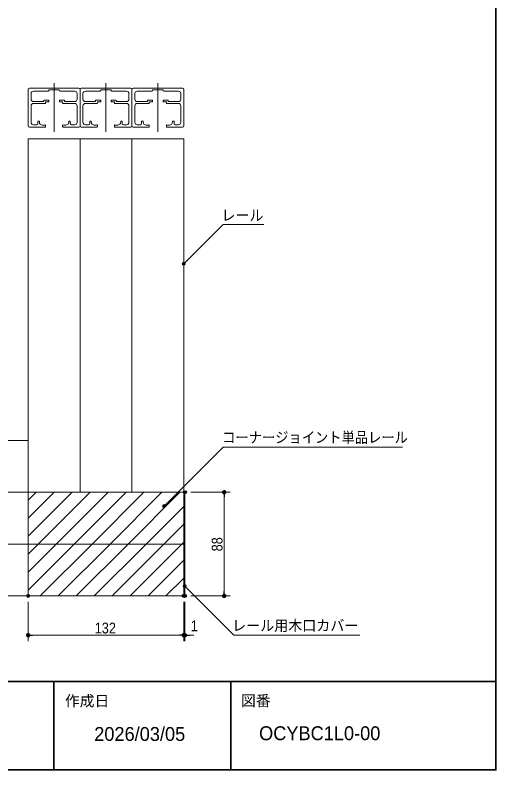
# Model space of a CAD drawing. Units: millimetres, scale not verified. Extents: x -9094 to 9094, y -4567 to 4567.
# Drawn here: x 871 to 3319, y -4155 to -311 of the extents above; entities that cross this region are included whole.
import ezdxf
from ezdxf.enums import TextEntityAlignment as Align

# ---------------------------------------------------------------- set-up
doc = ezdxf.new("R2010")
doc.units = ezdxf.units.MM
doc.header["$LTSCALE"] = 30
doc.header["$PDMODE"] = 32
doc.header["$PDSIZE"] = 15
doc.linetypes.add('USER1', pattern=[2.91, 1.76, -0.4, 0.35, -0.4])
for name, color, linetype, lineweight in [('0-0_3一般', 254, 'Continuous', 20), ('0-1_1図面枠', 7, 'Continuous', 20), ('0-2_2寸法-1', 7, 'Continuous', 15), ('0-3_0', 7, 'Continuous', 25), ('0-5_2寸法-3', 7, 'Continuous', 15)]:
    doc.layers.add(name, color=color, linetype=linetype, lineweight=lineweight)
doc.layers.add('0-4_Defpoints', color=7, linetype='Continuous')
doc.styles.add('ＭＳ Ｐゴシック', font='')
doc.styles.get('ＭＳ Ｐゴシック').set_extended_font_data('MS PGothic')

# ---------------------------------------------------------------- blocks, each defined once
blk = doc.blocks.new('グループ-92')
at = {"layer": '0-1_1図面枠', "lineweight": 35}
for p, q in [((-180000, -111150), (180000, -111150)), ((112500, -111150), (112500, -124650)), ((139500, -111150), (139500, -124650))]:
    blk.add_line(p, q, dxfattribs=at)
blk.add_lwpolyline([(-180000, 124650), (180000, 124650), (180000, -124650), (-180000, -124650)], close=True, dxfattribs=at)
blk = doc.blocks.new('図面枠')
at = {"layer": '0-1_1図面枠'}
blk.add_blockref('グループ-92', (0, 0), dxfattribs=at)
at = {"layer": '0-1_1図面枠', "style": 'ＭＳ Ｐゴシック'}
for s, p in [('作成日', (114187.4, -115432.1)), ('図番', (141074.7, -115389.5))]:
    blk.add_text(s, height=1651, dxfattribs=at).set_placement(p, align=Align.BOTTOM_LEFT)
blk = doc.blocks.new('_Dot')
at = {"layer": '0-3_0'}
blk.add_line((-15, 0), (-30, 0), dxfattribs=at)
for points in [[(0, 0), (-15, 0), (-14.88, 1.88)], [(0, 0), (-14.88, -1.88), (-15, 0)], [(0, 0), (-14.88, 1.88), (-14.53, 3.73)], [(0, 0), (-14.53, -3.73), (-14.88, -1.88)], [(0, 0), (-14.53, 3.73), (-13.95, 5.52)], [(0, 0), (-13.95, -5.52), (-14.53, -3.73)], [(0, 0), (-13.95, 5.52), (-13.14, 7.23)], [(0, 0), (-13.14, -7.23), (-13.95, -5.52)], [(0, 0), (-13.14, 7.23), (-12.14, 8.82)], [(0, 0), (-12.14, -8.82), (-13.14, -7.23)], [(0, 0), (-12.14, 8.82), (-10.93, 10.27)], [(0, 0), (-10.93, -10.27), (-12.14, -8.82)], [(0, 0), (-10.93, 10.27), (-9.56, 11.56)], [(0, 0), (-9.56, -11.56), (-10.93, -10.27)], [(0, 0), (-9.56, 11.56), (-8.04, 12.66)], [(0, 0), (-8.04, -12.66), (-9.56, -11.56)], [(0, 0), (-8.04, 12.66), (-6.39, 13.57)], [(0, 0), (-6.39, -13.57), (-8.04, -12.66)], [(0, 0), (-6.39, 13.57), (-4.64, 14.27)], [(0, 0), (-4.64, -14.27), (-6.39, -13.57)], [(0, 0), (-4.64, 14.27), (-2.81, 14.73)], [(0, 0), (-2.81, -14.73), (-4.64, -14.27)], [(0, 0), (-2.81, 14.73), (-0.94, 14.97)], [(0, 0), (-0.94, -14.97), (-2.81, -14.73)], [(0, 0), (-0.94, 14.97), (0.94, 14.97)], [(0, 0), (0.94, -14.97), (-0.94, -14.97)], [(0, 0), (0.94, 14.97), (2.81, 14.73)], [(0, 0), (2.81, 14.73), (4.64, 14.27)], [(0, 0), (4.64, 14.27), (6.39, 13.57)], [(0, 0), (6.39, 13.57), (8.04, 12.66)], [(0, 0), (8.04, 12.66), (9.56, 11.56)], [(0, 0), (9.56, 11.56), (10.93, 10.27)], [(0, 0), (10.93, 10.27), (12.14, 8.82)], [(0, 0), (12.14, 8.82), (13.14, 7.23)], [(0, 0), (13.14, 7.23), (13.95, 5.52)], [(0, 0), (13.95, 5.52), (14.53, 3.73)], [(0, 0), (14.53, 3.73), (14.88, 1.88)], [(0, 0), (14.88, 1.88), (15, 0)], [(0, 0), (2.81, -14.73), (0.94, -14.97)], [(0, 0), (4.64, -14.27), (2.81, -14.73)], [(0, 0), (6.39, -13.57), (4.64, -14.27)], [(0, 0), (8.04, -12.66), (6.39, -13.57)], [(0, 0), (9.56, -11.56), (8.04, -12.66)], [(0, 0), (10.93, -10.27), (9.56, -11.56)], [(0, 0), (12.14, -8.82), (10.93, -10.27)], [(0, 0), (13.14, -7.23), (12.14, -8.82)], [(0, 0), (13.95, -5.52), (13.14, -7.23)], [(0, 0), (14.53, -3.73), (13.95, -5.52)], [(0, 0), (14.88, -1.88), (14.53, -3.73)], [(0, 0), (15, 0), (14.88, -1.88)]]:
    blk.add_solid(points, dxfattribs=at)
blk = doc.blocks.new('グループ-97')
at = {"layer": '0-0_3一般', "color": 7, "lineweight": 15}
for p, q in [((108570, -20670), (108570, -26250)), ((116310, -20490), (108750, -20490)), ((116490, -20670), (116490, -26250)), ((116490, -26250), (116490, -20670)), ((124230, -20490), (116670, -20490)), ((124410, -20670), (124410, -26250)), ((124410, -26250), (124410, -20670)), ((132150, -20490), (124590, -20490)), ((132330, -26250), (132330, -20670)), ((109020, -22182), (109020, -21300)), ((109380, -20940), (111630, -20940)), ((111720, -20850), (111720, -20814)), ((113340, -20814), (113340, -20850)), ((113430, -20940), (115680, -20940)), ((116040, -21300), (116040, -22182)), ((116940, -22182), (116940, -21300)), ((117300, -20940), (119550, -20940)), ((119640, -20850), (119640, -20814)), ((121260, -20814), (121260, -20850)), ((121350, -20940), (123600, -20940)), ((123960, -21300), (123960, -22182)), ((124860, -22182), (124860, -21300)), ((125220, -20940), (127470, -20940)), ((127560, -20850), (127560, -20814)), ((129180, -20814), (129180, -20850)), ((129270, -20940), (131520, -20940)), ((131880, -21300), (131880, -22182)), ((110901, -22542), (109380, -22542)), ((109380, -22812), (111171, -22812)), ((110955, -22379.1), (110955, -22488)), ((111666, -22325.1), (111009, -22325.1)), ((111720, -22541.1), (111720, -22379.1)), ((113340, -22379.1), (113340, -22541.1)), ((114051, -22325.1), (113394, -22325.1)), ((113889, -22812), (115680, -22812)), ((114105, -22488), (114105, -22379.1)), ((115680, -22542), (114159, -22542)), ((118821, -22542), (117300, -22542)), ((117300, -22812), (119091, -22812)), ((118875, -22379.1), (118875, -22488)), ((119586, -22325.1), (118929, -22325.1)), ((119640, -22541.1), (119640, -22379.1)), ((121260, -22379.1), (121260, -22541.1)), ((121971, -22325.1), (121314, -22325.1)), ((121809, -22812), (123600, -22812)), ((122025, -22488), (122025, -22379.1)), ((123600, -22542), (122079, -22542)), ((126741, -22542), (125220, -22542)), ((125220, -22812), (127011, -22812)), ((126795, -22379.1), (126795, -22488)), ((127506, -22325.1), (126849, -22325.1)), ((127560, -22541.1), (127560, -22379.1)), ((129180, -22379.1), (129180, -22541.1)), ((129891, -22325.1), (129234, -22325.1)), ((129729, -22812), (131520, -22812)), ((129945, -22488), (129945, -22379.1)), ((131520, -22542), (129999, -22542)), ((109020, -25710), (109020, -23172)), ((116040, -23172), (116040, -25710)), ((116940, -25710), (116940, -23172)), ((123960, -23172), (123960, -25710)), ((124860, -25710), (124860, -23172)), ((131880, -23172), (131880, -25710)), ((108750, -26430), (111171, -26430)), ((109875, -26070), (109380, -26070)), ((110055, -25584), (110055, -25890)), ((110218.6, -25530), (110109, -25530)), ((110316, -25884.7), (110272.1, -25576.5)), ((111225, -26376), (111225, -26145.9)), ((113835, -26145.9), (113835, -26376)), ((113889, -26430), (116310, -26430)), ((114787.9, -25576.5), (114744, -25884.7)), ((114951, -25530), (114841.4, -25530)), ((115005, -25890), (115005, -25584)), ((115680, -26070), (115185, -26070)), ((116670, -26430), (119091, -26430)), ((117795, -26070), (117300, -26070)), ((117975, -25584), (117975, -25890)), ((118138.6, -25530), (118029, -25530)), ((118236, -25884.7), (118192.1, -25576.5)), ((119145, -26376), (119145, -26145.9)), ((121755, -26145.9), (121755, -26376)), ((121809, -26430), (124230, -26430)), ((122707.9, -25576.5), (122664, -25884.7)), ((122871, -25530), (122761.4, -25530)), ((122925, -25890), (122925, -25584)), ((123600, -26070), (123105, -26070)), ((124590, -26430), (127011, -26430)), ((125715, -26070), (125220, -26070)), ((125895, -25584), (125895, -25890)), ((126058.6, -25530), (125949, -25530)), ((126156, -25884.7), (126112.1, -25576.5)), ((127065, -26376), (127065, -26145.9)), ((129675, -26145.9), (129675, -26376)), ((129729, -26430), (132150, -26430)), ((130627.9, -25576.5), (130584, -25884.7)), ((130791, -25530), (130681.4, -25530)), ((130845, -25890), (130845, -25584)), ((131520, -26070), (131025, -26070))]:
    blk.add_line(p, q, dxfattribs=at)
at = {"layer": '0-0_3一般', "color": 7, "linetype": 'USER1', "lineweight": 15}
for p, q in [((112530, -27180), (112530, -19740)), ((120450, -27180), (120450, -19740)), ((128370, -27180), (128370, -19740))]:
    blk.add_line(p, q, dxfattribs=at)
at = {"layer": '0-0_3一般', "color": 7, "lineweight": 15}
for points in [[(111774, -20760), (112476, -20760), (112530, -20706), (112584, -20760), (113286, -20760)], [(119694, -20760), (120396, -20760), (120450, -20706), (120504, -20760), (121206, -20760)], [(127614, -20760), (128316, -20760), (128370, -20706), (128424, -20760), (129126, -20760)], [(111225, -22758), (111225, -22595.1), (111666, -22595.1)], [(113394, -22595.1), (113835, -22595.1), (113835, -22758)], [(119145, -22758), (119145, -22595.1), (119586, -22595.1)], [(121314, -22595.1), (121755, -22595.1), (121755, -22758)], [(127065, -22758), (127065, -22595.1), (127506, -22595.1)], [(129234, -22595.1), (129675, -22595.1), (129675, -22758)], [(111161.4, -26115.8), (110982, -26160.1), (110910, -26160.1), (110730.6, -26115.8)], [(114329.4, -26115.8), (114150, -26160.1), (114078, -26160.1), (113898.6, -26115.8)], [(119081.4, -26115.8), (118902, -26160.1), (118830, -26160.1), (118650.6, -26115.8)], [(122249.4, -26115.8), (122070, -26160.1), (121998, -26160.1), (121818.6, -26115.8)], [(127001.4, -26115.8), (126822, -26160.1), (126750, -26160.1), (126570.6, -26115.8)], [(130169.4, -26115.8), (129990, -26160.1), (129918, -26160.1), (129738.6, -26115.8)]]:
    blk.add_lwpolyline(points, dxfattribs=at)
for centre, radius, start, end in [((108750, -20670), 180, 90, 180), ((116310, -20670), 180, 0, 90), ((116670, -20670), 180, 90, 180), ((124230, -20670), 180, 0, 90), ((124590, -20670), 180, 90, 180), ((132150, -20670), 180, 0, 90), ((109380, -21300), 360, 90, 180), ((111630, -20850), 90, 270, 0), ((111774, -20814), 54, 90, 180), ((113286, -20814), 54, 0, 90), ((113430, -20850), 90, 180, 270), ((115680, -21300), 360, 0, 90), ((117300, -21300), 360, 90, 180), ((119550, -20850), 90, 270, 0), ((119694, -20814), 54, 90, 180), ((121206, -20814), 54, 0, 90), ((121350, -20850), 90, 180, 270), ((123600, -21300), 360, 0, 90), ((125220, -21300), 360, 90, 180), ((127470, -20850), 90, 270, 0), ((127614, -20814), 54, 90, 180), ((129126, -20814), 54, 0, 90), ((129270, -20850), 90, 180, 270), ((131520, -21300), 360, 0, 90), ((109380, -22182), 360, 180, 270), ((109380, -23172), 360, 90, 180), ((110901, -22488), 54, 270, 0), ((111009, -22379.1), 54, 90, 180), ((111171, -22758), 54, 270, 0), ((111666, -22379.1), 54, 0, 90), ((111666, -22541.1), 54, 270, 0), ((113394, -22379.1), 54, 90, 180), ((113394, -22541.1), 54, 180, 270), ((113394, -22541.1), 54, 180, 270), ((113889, -22758), 54, 180, 270), ((114051, -22379.1), 54, 0, 90), ((114159, -22488), 54, 180, 270), ((115680, -22182), 360, 270, 0), ((115680, -23172), 360, 0, 90), ((117300, -22182), 360, 180, 270), ((117300, -23172), 360, 90, 180), ((118821, -22488), 54, 270, 0), ((118929, -22379.1), 54, 90, 180), ((119091, -22758), 54, 270, 0), ((119586, -22379.1), 54, 0, 90), ((119586, -22541.1), 54, 270, 0), ((121314, -22379.1), 54, 90, 180), ((121314, -22541.1), 54, 180, 270), ((121314, -22541.1), 54, 180, 270), ((121809, -22758), 54, 180, 270), ((121971, -22379.1), 54, 0, 90), ((122079, -22488), 54, 180, 270), ((123600, -22182), 360, 270, 0), ((123600, -23172), 360, 0, 90), ((125220, -22182), 360, 180, 270), ((125220, -23172), 360, 90, 180), ((126741, -22488), 54, 270, 0), ((126849, -22379.1), 54, 90, 180), ((127011, -22758), 54, 270, 0), ((127506, -22379.1), 54, 0, 90), ((127506, -22541.1), 54, 270, 0), ((129234, -22379.1), 54, 90, 180), ((129234, -22541.1), 54, 180, 270), ((129234, -22541.1), 54, 180, 270), ((129729, -22758), 54, 180, 270), ((129891, -22379.1), 54, 0, 90), ((129999, -22488), 54, 180, 270), ((131520, -22182), 360, 270, 0), ((131520, -23172), 360, 0, 90), ((108750, -26250), 180, 180, 270), ((109380, -25710), 360, 180, 270), ((109875, -25890), 180, 270, 0), ((110109, -25584), 54, 90, 180), ((110218.6, -25584), 54, 7.97118, 90), ((110946, -25242), 900, 225.573, 256.15358), ((110946, -25242), 900, 283.84642, 285.04724), ((111171, -26376), 54, 270, 0), ((111189, -26145.9), 36, 0, 105.04724), ((113871, -26145.9), 36, 74.95276, 180), ((113889, -26376), 54, 180, 270), ((114114, -25242), 900, 254.95276, 256.15358), ((114114, -25242), 900, 283.84642, 314.427), ((114841.4, -25584), 54, 90, 172.02882), ((114951, -25584), 54, 0, 90), ((115185, -25890), 180, 180, 270), ((115680, -25710), 360, 270, 0), ((116310, -26250), 180, 270, 0), ((116670, -26250), 180, 180, 270), ((117300, -25710), 360, 180, 270), ((117795, -25890), 180, 270, 0), ((118029, -25584), 54, 90, 180), ((118138.6, -25584), 54, 7.97118, 90), ((118866, -25242), 900, 225.573, 256.15358), ((118866, -25242), 900, 283.84642, 285.04724), ((119091, -26376), 54, 270, 0), ((119109, -26145.9), 36, 0, 105.04724), ((121791, -26145.9), 36, 74.95276, 180), ((121809, -26376), 54, 180, 270), ((122034, -25242), 900, 254.95276, 256.15358), ((122034, -25242), 900, 283.84642, 314.427), ((122761.4, -25584), 54, 90, 172.02882), ((122871, -25584), 54, 0, 90), ((123105, -25890), 180, 180, 270), ((123600, -25710), 360, 270, 0), ((124230, -26250), 180, 270, 0), ((124590, -26250), 180, 180, 270), ((125220, -25710), 360, 180, 270), ((125715, -25890), 180, 270, 0), ((125949, -25584), 54, 90, 180), ((126058.6, -25584), 54, 7.97118, 90), ((126786, -25242), 900, 225.573, 256.15358), ((126786, -25242), 900, 283.84642, 285.04724), ((127011, -26376), 54, 270, 0), ((127029, -26145.9), 36, 0, 105.04724), ((129711, -26145.9), 36, 74.95276, 180), ((129729, -26376), 54, 180, 270), ((129954, -25242), 900, 254.95276, 256.15358), ((129954, -25242), 900, 283.84642, 314.427), ((130681.4, -25584), 54, 90, 172.02882), ((130791, -25584), 54, 0, 90), ((131025, -25890), 180, 180, 270), ((131520, -25710), 360, 270, 0), ((132150, -26250), 180, 270, 0)]:
    blk.add_arc(centre, radius, start, end, dxfattribs=at)
blk = doc.blocks.new('グループ-98')
at = {"layer": '0-0_3一般', "color": 7, "lineweight": 5}
for p, q in [((108570, -83454), (109794, -82230)), ((108570, -86197.2), (112537.2, -82230)), ((108570, -88940.4), (115280.4, -82230)), ((110103.6, -90150), (118023.6, -82230)), ((112846.8, -90150), (120766.8, -82230)), ((115590, -90150), (123510, -82230)), ((118333.2, -90150), (126253.2, -82230)), ((121076.4, -90150), (128996.4, -82230)), ((123819.6, -90150), (131739.6, -82230)), ((126562.8, -90150), (132330, -84382.8)), ((129306, -90150), (132330, -87126)), ((132049.2, -90150), (132330, -89869.2)), ((108570, -91683.6), (110103.6, -90150)), ((108570, -94426.8), (112846.8, -90150)), ((108570, -97170), (115590, -90150)), ((110413.2, -98070), (118333.2, -90150)), ((113156.4, -98070), (121076.4, -90150)), ((115899.6, -98070), (123819.6, -90150)), ((118642.8, -98070), (126562.8, -90150)), ((121386, -98070), (129306, -90150)), ((124129.2, -98070), (132049.2, -90150)), ((126872.4, -98070), (132330, -92612.4)), ((129615.6, -98070), (132330, -95355.6))]:
    blk.add_line(p, q, dxfattribs=at)
at = {"layer": '0-0_3一般', "color": 7, "lineweight": 15}
for points in [[(108570, -28230), (116490, -28230), (116490, -82230), (108570, -82230)], [(116490, -28230), (124410, -28230), (124410, -82230), (116490, -82230)], [(132330, -82230), (124410, -82230), (124410, -28230), (132330, -28230)], [(108570, -74310), (108570, -82230), (54570, -82230), (54570, -74310)], [(54570, -90150), (54570, -82230), (108570, -82230), (108570, -90150)], [(132330, -82230), (132330, -90150), (108570, -90150), (108570, -82230)], [(132510, -82230), (132510, -98070), (132330, -98070), (132330, -82230)], [(54570, -98070), (54570, -90150), (108570, -90150), (108570, -98070)], [(132330, -90150), (132330, -98070), (108570, -98070), (108570, -90150)]]:
    blk.add_lwpolyline(points, close=True, dxfattribs=at)
at = {"layer": '0-0_3一般'}
blk.add_blockref('グループ-97', (0, 0), dxfattribs=at)

msp = doc.modelspace()

# ---------------------------------------------------------------- hatches: boundary and pattern name
at = {"layer": '0-5_2寸法-3'}
for points in [[(1737.26, -1577, 1), (1722.24, -1577, 1)], [(1637.26, -2811, 1), (1622.24, -2811, 1)], [(1742.06, -3219, 1), (1727.04, -3219, 1)]]:
    msp.add_hatch(color=256, dxfattribs=at).paths.add_polyline_path(points)

# ---------------------------------------------------------------- linework, layer by layer
at = {"layer": '0-2_2寸法-1'}
for p, q in [((1765.75, -2741), (1965.75, -2741)), ((1935.75, -3246.49), (1935.75, -2763.51)), ((937.75, -3299), (937.75, -3499)), ((1729.75, -3299), (1729.75, -3499)), ((1729.75, -3299), (1729.75, -3499)), ((1735.75, -3299), (1735.75, -3499)), ((1765.75, -3269), (1965.75, -3269)), ((1707.24, -3469), (960.26, -3469)), ((1707.24, -3469), (1684.73, -3469)), ((1729.75, -3469), (1735.75, -3469)), ((1758.26, -3469), (1780.77, -3469))]:
    msp.add_line(p, q, dxfattribs=at)
at = {"layer": '0-4_Defpoints'}
for p in [(1735.75, -2741), (1935.75, -2741), (937.75, -3269), (1729.75, -3269), (1735.75, -3269), (1735.75, -3269), (937.75, -3469), (1735.75, -3469)]:
    msp.add_point(p, dxfattribs=at)
at = {"layer": '0-5_2寸法-3'}
for points in [[(1729.75, -1577), (1929.75, -1377), (2138.11, -1377)], [(1629.75, -2811), (1929.75, -2511), (2843.64, -2511)], [(1734.55, -3219), (1984.55, -3469), (2626.12, -3469)]]:
    msp.add_lwpolyline(points, dxfattribs=at)
for centre in [(1729.75, -1577), (1629.75, -2811), (1734.55, -3219)]:
    msp.add_circle(centre, 7.51, dxfattribs=at)

# ---------------------------------------------------------------- block references
at = {"layer": '0-0_3一般', "xscale": 0.03333333, "yscale": 0.03333333}
msp.add_blockref('グループ-98', (-2681.25, 0), dxfattribs=at)
at = {"layer": '0-1_1図面枠', "xscale": 0.03333333, "yscale": 0.03333333}
msp.add_blockref('図面枠', (-2681.25, 0), dxfattribs=at)
at = {"layer": '0-2_2寸法-1', "xscale": 0.7503418, "yscale": 0.7503418}
for p, rotation in [((1935.75, -2741), 90), ((1935.75, -3269), 270), ((937.75, -3469), 180), ((1735.75, -3469), 180)]:
    msp.add_blockref('_Dot', p, dxfattribs=dict(at, rotation=rotation))
msp.add_blockref('_Dot', (1729.75, -3469), dxfattribs=at)
msp.add_blockref('_Dot', (1729.75, -3469), dxfattribs=at)

# ---------------------------------------------------------------- texts
at = {"layer": '0-1_1図面枠', "style": 'ＭＳ Ｐゴシック'}
for s, p in [('2026/03/05', (1273.92, -4028.61)), ('OCYBC1L0-00', (2113.2, -4024.9))]:
    msp.add_text(s, height=70.75, dxfattribs=at).set_placement(p, align=Align.BOTTOM_LEFT)
at = {"layer": '0-2_2寸法-1', "style": 'ＭＳ Ｐゴシック', "width": 0.9}
msp.add_text('88', height=54.99, rotation=90, dxfattribs=at).set_placement((1943.33, -3041.89), align=Align.BOTTOM_LEFT)
for s, p in [('132', (1276.41, -3476.44)), ('1', (1765.23, -3465.28))]:
    msp.add_text(s, height=54.99, dxfattribs=at).set_placement(p, align=Align.BOTTOM_LEFT)
at = {"layer": '0-5_2寸法-3', "style": 'ＭＳ Ｐゴシック'}
for s, height, width, p in [('レール', 54.99, 0.95, (1921.68, -1374.44)), ('コーナージョイント単品レール', 54.99, 0.9, (1925.44, -2505.55)), ('レール用木口カバー', 55.03, 0.95, (1976.48, -3463.55))]:
    msp.add_text(s, height=height, dxfattribs=dict(at, width=width)).set_placement(p, align=Align.BOTTOM_LEFT)

doc.saveas('drawing.dxf')
